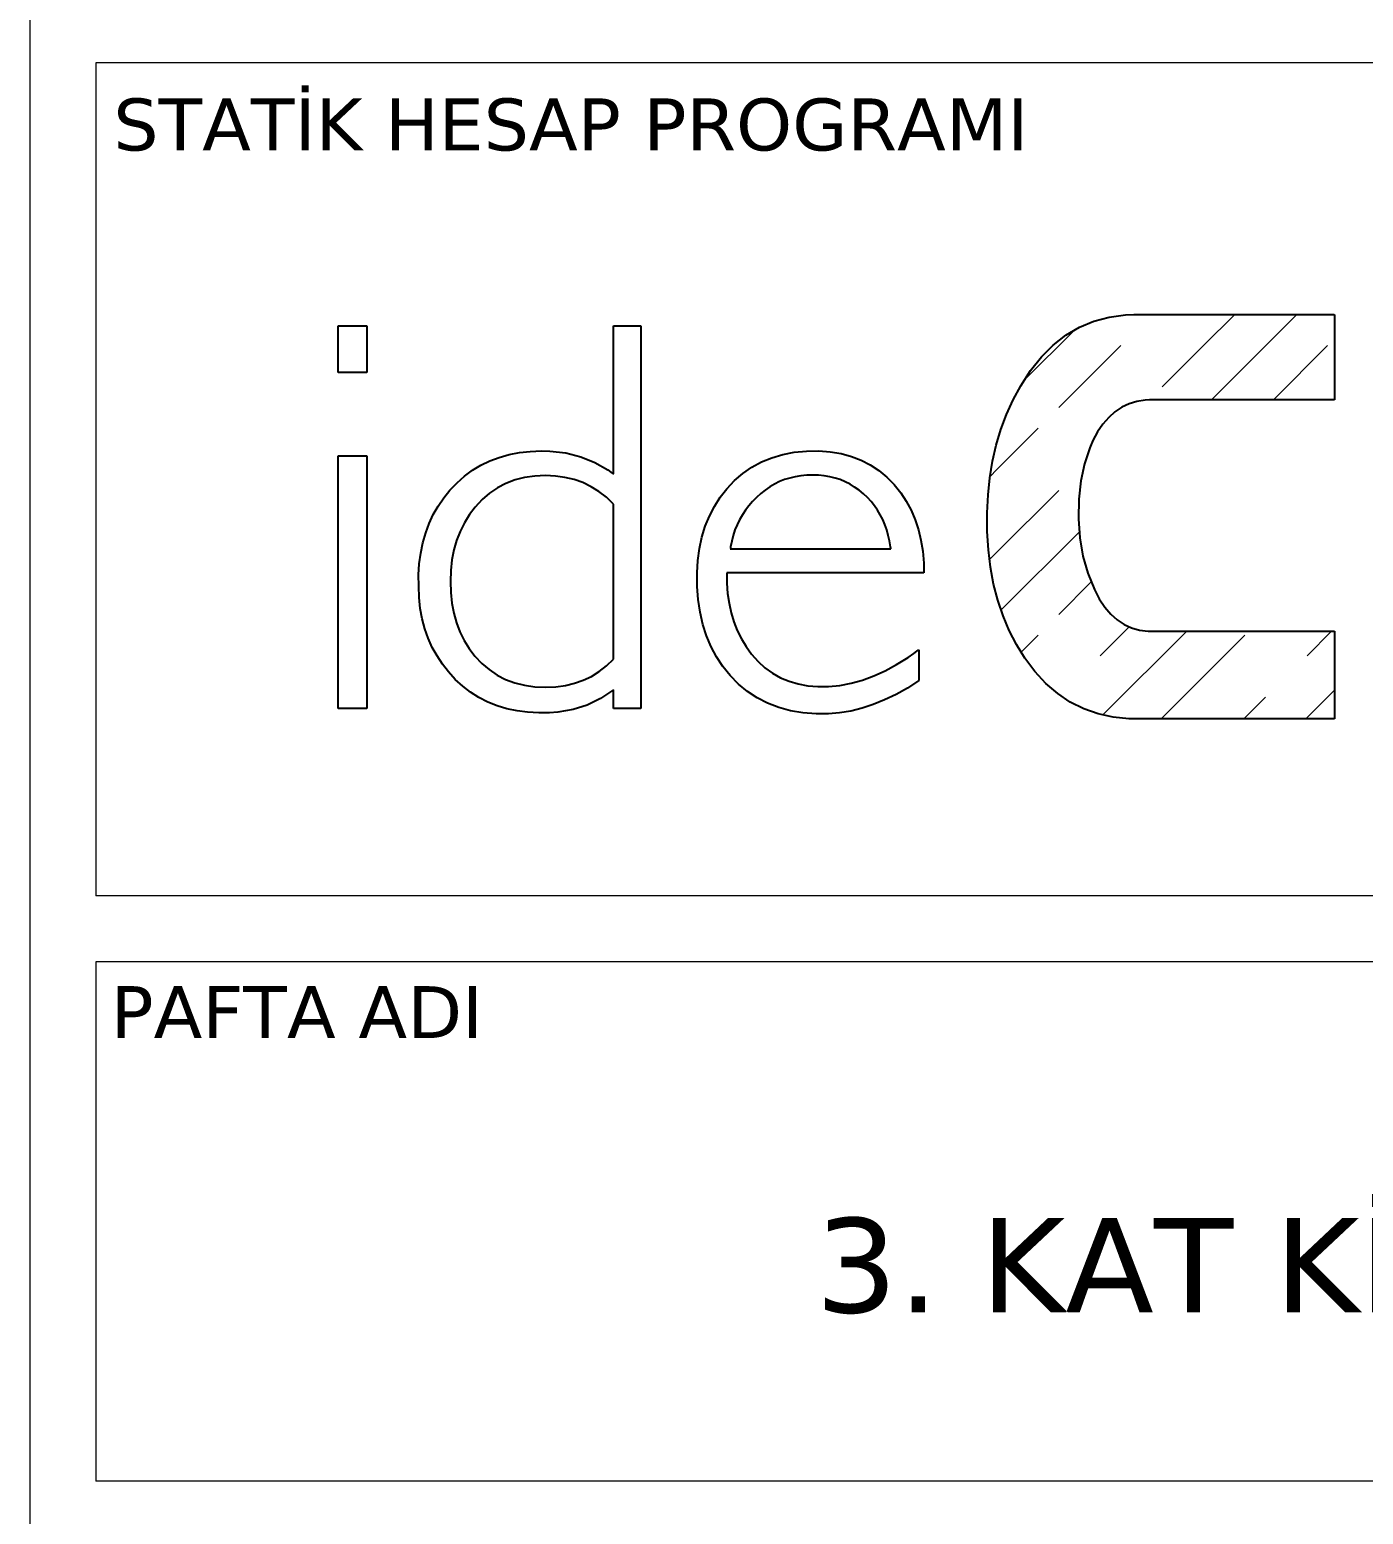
# Model space of a CAD drawing. Header units: millimetres. Extents: x 2232 to 85269, y -3593 to 5869.
# Drawn here: x 67025.8 to 67146.7, y -1576.9 to -1442.3 of the extents above; entities that cross this region are included whole.
import ezdxf

# ---------------------------------------------------------------- set-up
doc = ezdxf.new("R2010")
doc.units = ezdxf.units.MM
doc.layers.add('Standart', color=7, linetype='Continuous')
doc.styles.add('verdana_1_18', font='verdana.ttf', dxfattribs={"height": 0.2})

msp = doc.modelspace()

# ---------------------------------------------------------------- linework, layer by layer
at = {"layer": 'Standart', "color": 250, "linetype": 'Continuous', "lineweight": 5}
for points in [[(67025.84, 96.79), (67025.84, -1747.64)], [(67031.84, -1445.29), (67031.84, -1520.84)], [(67301.84, -1445.29), (67031.84, -1445.29)], [(67301.84, -1520.84), (67031.84, -1520.84)], [(67301.84, -1526.84), (67031.84, -1526.84)], [(67031.84, -1526.84), (67031.84, -1573.94)], [(67301.84, -1573.94), (67031.84, -1573.94)]]:
    msp.add_lwpolyline(points, dxfattribs=at)
at = {"layer": 'Standart', "color": 159, "linetype": 'Continuous', "lineweight": -3}
for points in [[(67121.01, -1469.28), (67122.32, -1468.73)], [(67122.32, -1468.73), (67123.71, -1468.36)], [(67123.71, -1468.36), (67125.18, -1468.16)], [(67125.18, -1468.16), (67125.94, -1468.12)], [(67125.94, -1468.12), (67126.14, -1468.12)], [(67126.14, -1468.12), (67126.2, -1468.12)], [(67126.2, -1468.12), (67126.21, -1468.12)], [(67126.21, -1468.12), (67126.28, -1468.12)], [(67126.28, -1468.12), (67126.44, -1468.12)], [(67126.44, -1468.12), (67126.68, -1468.12)], [(67126.68, -1468.12), (67127.38, -1468.12)], [(67127.38, -1468.12), (67128.33, -1468.12)], [(67128.33, -1468.12), (67129.49, -1468.12)], [(67129.49, -1468.12), (67130.82, -1468.12)], [(67130.82, -1468.12), (67132.27, -1468.12)], [(67132.27, -1468.12), (67138.45, -1468.12)], [(67138.45, -1468.12), (67139.88, -1468.12)], [(67139.88, -1468.12), (67141.17, -1468.12)], [(67141.17, -1468.12), (67142.27, -1468.12)], [(67142.27, -1468.12), (67143.16, -1468.12)], [(67143.16, -1468.12), (67143.78, -1468.12)], [(67143.78, -1468.12), (67143.98, -1468.12)], [(67143.98, -1468.12), (67144.1, -1468.12)], [(67144.1, -1468.12), (67144.12, -1468.15)], [(67144.12, -1468.15), (67144.12, -1468.31)], [(67144.12, -1468.31), (67144.12, -1468.6)], [(67144.12, -1468.6), (67144.12, -1469.01)], [(67053.81, -1473.38), (67053.81, -1469.16)], [(67053.81, -1469.16), (67056.42, -1469.16)], [(67056.42, -1469.16), (67056.42, -1473.38)], [(67078.76, -1469.19), (67078.76, -1469.16)], [(67078.76, -1469.16), (67078.87, -1469.16)], [(67078.76, -1469.4), (67078.76, -1469.19)], [(67078.76, -1469.78), (67078.76, -1469.4)], [(67078.76, -1470.31), (67078.76, -1469.78)], [(67078.76, -1470.97), (67078.76, -1470.31)], [(67078.87, -1469.16), (67079.08, -1469.16)], [(67079.08, -1469.16), (67079.39, -1469.16)], [(67079.39, -1469.16), (67080.12, -1469.16)], [(67080.12, -1469.16), (67080.81, -1469.16)], [(67080.81, -1469.16), (67081.06, -1469.16)], [(67081.06, -1469.16), (67081.21, -1469.16)], [(67081.21, -1469.16), (67081.24, -1469.16)], [(67081.24, -1469.16), (67081.24, -1469.18)], [(67081.24, -1469.18), (67081.24, -1469.32)], [(67081.24, -1469.32), (67081.24, -1469.58)], [(67081.24, -1469.58), (67081.24, -1469.95)], [(67081.24, -1469.95), (67081.24, -1470.44)], [(67118.63, -1470.9), (67119.78, -1470)], [(67119.78, -1470), (67121.01, -1469.28)], [(67144.12, -1469.01), (67144.12, -1469.5)], [(67144.12, -1469.5), (67144.12, -1470.07)], [(67144.12, -1470.07), (67144.12, -1471.36)], [(67078.76, -1471.75), (67078.76, -1470.97)], [(67081.24, -1470.44), (67081.24, -1471.03)], [(67081.24, -1471.03), (67081.24, -1471.72)], [(67117.57, -1471.97), (67118.63, -1470.9)], [(67144.12, -1471.36), (67144.12, -1472.71)], [(67078.76, -1473.56), (67078.76, -1471.75)], [(67081.24, -1471.72), (67081.24, -1472.49)], [(67081.24, -1472.49), (67081.24, -1473.35)], [(67116.58, -1473.21), (67117.57, -1471.97)], [(67144.12, -1472.71), (67144.12, -1473.99)], [(67056.42, -1473.38), (67053.81, -1473.38)], [(67078.76, -1475.56), (67078.76, -1473.56)], [(67081.24, -1473.35), (67081.24, -1474.28)], [(67081.24, -1474.28), (67081.24, -1476.35)], [(67115.69, -1474.59), (67116.58, -1473.21)], [(67144.12, -1473.99), (67144.12, -1474.55)], [(67078.76, -1477.59), (67078.76, -1475.56)], [(67115, -1475.86), (67115.69, -1474.59)], [(67144.12, -1474.55), (67144.12, -1475.04)], [(67144.12, -1475.04), (67144.12, -1475.43)], [(67144.12, -1475.43), (67144.12, -1475.7)], [(67144.12, -1475.7), (67144.12, -1475.85)], [(67081.24, -1476.35), (67081.24, -1478.64)], [(67114.41, -1477.18), (67115, -1475.86)], [(67124.23, -1476.95), (67123.66, -1477.46)], [(67124.85, -1476.54), (67124.23, -1476.95)], [(67125.51, -1476.23), (67124.85, -1476.54)], [(67126.22, -1476.01), (67125.51, -1476.23)], [(67126.97, -1475.89), (67126.22, -1476.01)], [(67127.37, -1475.87), (67126.97, -1475.89)], [(67127.55, -1475.86), (67127.37, -1475.87)], [(67127.6, -1475.86), (67127.55, -1475.86)], [(67127.73, -1475.86), (67127.6, -1475.86)], [(67127.93, -1475.86), (67127.73, -1475.86)], [(67128.54, -1475.86), (67127.93, -1475.86)], [(67129.39, -1475.86), (67128.54, -1475.86)], [(67130.44, -1475.86), (67129.39, -1475.86)], [(67131.65, -1475.86), (67130.44, -1475.86)], [(67132.98, -1475.86), (67131.65, -1475.86)], [(67135.84, -1475.86), (67132.98, -1475.86)], [(67138.7, -1475.86), (67135.84, -1475.86)], [(67140.03, -1475.86), (67138.7, -1475.86)], [(67141.24, -1475.86), (67140.03, -1475.86)], [(67142.29, -1475.86), (67141.24, -1475.86)], [(67143.14, -1475.86), (67142.29, -1475.86)], [(67143.75, -1475.86), (67143.14, -1475.86)], [(67143.95, -1475.86), (67143.75, -1475.86)], [(67144.08, -1475.86), (67143.95, -1475.86)], [(67144.12, -1475.85), (67144.08, -1475.86)], [(67078.76, -1479.47), (67078.76, -1477.59)], [(67113.89, -1478.54), (67114.41, -1477.18)], [(67123.13, -1478.07), (67122.65, -1478.77)], [(67123.66, -1477.46), (67123.13, -1478.07)], [(67078.76, -1480.3), (67078.76, -1479.47)], [(67081.24, -1478.64), (67081.24, -1481.1)], [(67113.47, -1479.96), (67113.89, -1478.54)], [(67122.23, -1479.54), (67121.94, -1480.21)], [(67122.65, -1478.77), (67122.23, -1479.54)], [(67053.81, -1503.86), (67053.81, -1480.94)], [(67053.81, -1480.94), (67056.42, -1480.94)], [(67056.42, -1480.94), (67056.42, -1503.86)], [(67067.56, -1481.4), (67068.41, -1481.08)], [(67068.41, -1481.08), (67069.3, -1480.83)], [(67069.3, -1480.83), (67070.24, -1480.65)], [(67070.24, -1480.65), (67071.21, -1480.54)], [(67071.21, -1480.54), (67072.23, -1480.5)], [(67072.23, -1480.5), (67073.01, -1480.52)], [(67073.01, -1480.52), (67074.44, -1480.68)], [(67074.44, -1480.68), (67075.8, -1481.02)], [(67075.8, -1481.02), (67077.06, -1481.53)], [(67078.76, -1481.04), (67078.76, -1480.3)], [(67078.76, -1481.66), (67078.76, -1481.04)], [(67081.24, -1481.1), (67081.24, -1483.68)], [(67092.19, -1481.49), (67093.12, -1481.11)], [(67093.12, -1481.11), (67094.11, -1480.82)], [(67094.11, -1480.82), (67095.15, -1480.62)], [(67095.15, -1480.62), (67096.25, -1480.52)], [(67096.25, -1480.52), (67097.37, -1480.5)], [(67097.37, -1480.5), (67098.41, -1480.58)], [(67098.41, -1480.58), (67099.4, -1480.74)], [(67099.4, -1480.74), (67100.34, -1480.99)], [(67100.34, -1480.99), (67101.22, -1481.32)], [(67113.13, -1481.42), (67113.47, -1479.96)], [(67121.94, -1480.21), (67121.46, -1481.65)], [(67065.26, -1482.78), (67065.98, -1482.25)], [(67065.98, -1482.25), (67066.75, -1481.79)], [(67066.75, -1481.79), (67067.56, -1481.4)], [(67077.06, -1481.53), (67078.24, -1482.21)], [(67078.24, -1482.21), (67078.53, -1482.41)], [(67078.53, -1482.41), (67078.66, -1482.51)], [(67078.76, -1482.13), (67078.76, -1481.66)], [(67078.76, -1482.45), (67078.76, -1482.13)], [(67078.76, -1482.58), (67078.76, -1482.45)], [(67090.5, -1482.53), (67091.32, -1481.96)], [(67091.32, -1481.96), (67092.19, -1481.49)], [(67101.22, -1481.32), (67102.05, -1481.75)], [(67102.05, -1481.75), (67102.83, -1482.26)], [(67102.83, -1482.26), (67103.55, -1482.86)], [(67112.88, -1482.93), (67113.13, -1481.42)], [(67121.46, -1481.65), (67121.13, -1483.2)], [(67063.94, -1484.05), (67064.58, -1483.38)], [(67064.58, -1483.38), (67065.26, -1482.78)], [(67069.02, -1483.44), (67068.25, -1483.84)], [(67069.84, -1483.13), (67069.02, -1483.44)], [(67070.71, -1482.91), (67069.84, -1483.13)], [(67071.64, -1482.77), (67070.71, -1482.91)], [(67072.61, -1482.73), (67071.64, -1482.77)], [(67073.51, -1482.77), (67072.61, -1482.73)], [(67074.37, -1482.89), (67073.51, -1482.77)], [(67075.19, -1483.09), (67074.37, -1482.89)], [(67075.98, -1483.37), (67075.19, -1483.09)], [(67076.73, -1483.74), (67075.98, -1483.37)], [(67077.45, -1484.18), (67076.73, -1483.74)], [(67078.66, -1482.51), (67078.73, -1482.56)], [(67078.73, -1482.56), (67078.76, -1482.58)], [(67081.24, -1483.68), (67081.24, -1488.94)], [(67089.04, -1483.92), (67089.74, -1483.18)], [(67089.74, -1483.18), (67090.5, -1482.53)], [(67092.93, -1483.75), (67092.52, -1484.04)], [(67093.37, -1483.5), (67092.93, -1483.75)], [(67093.82, -1483.28), (67093.37, -1483.5)], [(67094.28, -1483.1), (67093.82, -1483.28)], [(67094.76, -1482.95), (67094.28, -1483.1)], [(67095.25, -1482.83), (67094.76, -1482.95)], [(67095.75, -1482.75), (67095.25, -1482.83)], [(67096.28, -1482.7), (67095.75, -1482.75)], [(67096.81, -1482.68), (67096.28, -1482.7)], [(67097.35, -1482.7), (67096.81, -1482.68)], [(67097.87, -1482.75), (67097.35, -1482.7)], [(67098.37, -1482.83), (67097.87, -1482.75)], [(67098.86, -1482.95), (67098.37, -1482.83)], [(67099.33, -1483.1), (67098.86, -1482.95)], [(67099.78, -1483.29), (67099.33, -1483.1)], [(67100.21, -1483.51), (67099.78, -1483.29)], [(67100.63, -1483.77), (67100.21, -1483.51)], [(67101.04, -1484.06), (67100.63, -1483.77)], [(67103.55, -1482.86), (67104.22, -1483.55)], [(67104.22, -1483.55), (67104.81, -1484.28)], [(67112.72, -1484.49), (67112.88, -1482.93)], [(67121.13, -1483.2), (67120.95, -1484.87)], [(67062.87, -1485.49), (67063.38, -1484.75)], [(67063.38, -1484.75), (67063.94, -1484.05)], [(67066.86, -1484.91), (67066.24, -1485.58)], [(67067.53, -1484.33), (67066.86, -1484.91)], [(67068.25, -1483.84), (67067.53, -1484.33)], [(67078.12, -1484.7), (67077.45, -1484.18)], [(67078.76, -1485.31), (67078.12, -1484.7)], [(67087.91, -1485.52), (67088.44, -1484.7)], [(67088.44, -1484.7), (67089.04, -1483.92)], [(67091.36, -1485.08), (67091.03, -1485.46)], [(67091.73, -1484.71), (67091.36, -1485.08)], [(67092.11, -1484.36), (67091.73, -1484.71)], [(67092.52, -1484.04), (67092.11, -1484.36)], [(67101.42, -1484.38), (67101.04, -1484.06)], [(67101.79, -1484.73), (67101.42, -1484.38)], [(67102.12, -1485.09), (67101.79, -1484.73)], [(67102.42, -1485.47), (67102.12, -1485.09)], [(67104.81, -1484.28), (67105.31, -1485.05)], [(67105.31, -1485.05), (67105.75, -1485.87)], [(67112.64, -1486.1), (67112.72, -1484.49)], [(67120.95, -1484.87), (67120.93, -1486.65)], [(67062.05, -1487.08), (67062.43, -1486.26)], [(67062.43, -1486.26), (67062.87, -1485.49)], [(67065.71, -1486.27), (67065.25, -1487.01)], [(67066.24, -1485.58), (67065.71, -1486.27)], [(67078.76, -1485.35), (67078.76, -1485.31)], [(67078.76, -1485.47), (67078.76, -1485.35)], [(67078.76, -1485.66), (67078.76, -1485.47)], [(67078.76, -1485.91), (67078.76, -1485.66)], [(67078.76, -1486.23), (67078.76, -1485.91)], [(67078.76, -1486.61), (67078.76, -1486.23)], [(67087.09, -1487.33), (67087.46, -1486.4)], [(67087.46, -1486.4), (67087.91, -1485.52)], [(67090.45, -1486.29), (67090.2, -1486.73)], [(67090.72, -1485.87), (67090.45, -1486.29)], [(67091.03, -1485.46), (67090.72, -1485.87)], [(67102.7, -1485.87), (67102.42, -1485.47)], [(67102.95, -1486.29), (67102.7, -1485.87)], [(67103.17, -1486.72), (67102.95, -1486.29)], [(67105.75, -1485.87), (67106.12, -1486.73)], [(67112.65, -1487.79), (67112.64, -1486.1)], [(67061.74, -1487.93), (67062.05, -1487.08)], [(67064.86, -1487.79), (67064.54, -1488.61)], [(67065.25, -1487.01), (67064.86, -1487.79)], [(67078.76, -1487.04), (67078.76, -1486.61)], [(67078.76, -1487.51), (67078.76, -1487.04)], [(67078.76, -1488.58), (67078.76, -1487.51)], [(67086.79, -1488.31), (67087.09, -1487.33)], [(67089.78, -1487.66), (67089.62, -1488.15)], [(67089.98, -1487.19), (67089.78, -1487.66)], [(67090.2, -1486.73), (67089.98, -1487.19)], [(67103.37, -1487.18), (67103.17, -1486.72)], [(67103.54, -1487.65), (67103.37, -1487.18)], [(67103.68, -1488.15), (67103.54, -1487.65)], [(67106.12, -1486.73), (67106.42, -1487.64)], [(67106.42, -1487.64), (67106.64, -1488.6)], [(67112.75, -1489.45), (67112.65, -1487.79)], [(67120.93, -1486.65), (67121.05, -1488.39)], [(67061.29, -1489.76), (67061.48, -1488.82)], [(67061.48, -1488.82), (67061.74, -1487.93)], [(67064.54, -1488.61), (67064.3, -1489.47)], [(67078.76, -1489.77), (67078.76, -1488.58)], [(67081.24, -1488.94), (67081.24, -1491.53)], [(67086.57, -1489.34), (67086.79, -1488.31)], [(67089.38, -1489.19), (67089.36, -1489.33)], [(67089.49, -1488.67), (67089.38, -1489.19)], [(67089.62, -1488.15), (67089.49, -1488.67)], [(67103.79, -1488.66), (67103.68, -1488.15)], [(67103.88, -1489.19), (67103.79, -1488.66)], [(67103.9, -1489.33), (67103.88, -1489.19)], [(67106.64, -1488.6), (67106.8, -1489.6)], [(67121.05, -1488.39), (67121.33, -1490.04)], [(67061.16, -1490.73), (67061.29, -1489.76)], [(67064.12, -1490.38), (67064.02, -1491.33)], [(67064.3, -1489.47), (67064.12, -1490.38)], [(67078.76, -1491.04), (67078.76, -1489.77)], [(67086.35, -1491.56), (67086.42, -1490.43)], [(67086.42, -1490.43), (67086.57, -1489.34)], [(67089.36, -1489.33), (67089.35, -1489.37)], [(67089.35, -1489.37), (67089.37, -1489.37)], [(67089.35, -1489.37), (67089.35, -1489.37)], [(67089.35, -1489.37), (67089.35, -1489.37)], [(67089.35, -1489.37), (67089.35, -1489.37)], [(67089.35, -1489.37), (67089.35, -1489.37)], [(67089.37, -1489.37), (67089.44, -1489.37)], [(67089.44, -1489.37), (67089.55, -1489.37)], [(67089.55, -1489.37), (67089.71, -1489.37)], [(67089.71, -1489.37), (67089.9, -1489.37)], [(67089.9, -1489.37), (67090.13, -1489.37)], [(67090.13, -1489.37), (67090.4, -1489.37)], [(67090.4, -1489.37), (67090.69, -1489.37)], [(67090.69, -1489.37), (67091.37, -1489.37)], [(67091.37, -1489.37), (67092.16, -1489.37)], [(67092.16, -1489.37), (67093.02, -1489.37)], [(67093.02, -1489.37), (67093.95, -1489.37)], [(67093.95, -1489.37), (67094.93, -1489.37)], [(67094.93, -1489.37), (67095.95, -1489.37)], [(67095.95, -1489.37), (67097.98, -1489.37)], [(67097.98, -1489.37), (67098.98, -1489.37)], [(67098.98, -1489.37), (67099.93, -1489.37)], [(67099.93, -1489.37), (67100.82, -1489.37)], [(67100.82, -1489.37), (67101.63, -1489.37)], [(67101.63, -1489.37), (67102.35, -1489.37)], [(67102.35, -1489.37), (67102.66, -1489.37)], [(67102.66, -1489.37), (67102.95, -1489.37)], [(67102.95, -1489.37), (67103.2, -1489.37)], [(67103.2, -1489.37), (67103.42, -1489.37)], [(67103.42, -1489.37), (67103.6, -1489.37)], [(67103.6, -1489.37), (67103.74, -1489.37)], [(67103.74, -1489.37), (67103.84, -1489.37)], [(67103.84, -1489.37), (67103.89, -1489.37)], [(67103.89, -1489.37), (67103.9, -1489.37)], [(67103.9, -1489.37), (67103.9, -1489.33)], [(67106.8, -1489.6), (67106.89, -1490.66)], [(67112.94, -1491.05), (67112.75, -1489.45)], [(67121.33, -1490.04), (67121.76, -1491.59)], [(67061.09, -1491.74), (67061.16, -1490.73)], [(67061.14, -1493.8), (67061.09, -1491.74)], [(67064.02, -1491.33), (67063.98, -1492.33)], [(67078.76, -1492.35), (67078.76, -1491.04)], [(67081.24, -1491.53), (67081.24, -1494.01)], [(67086.36, -1492.78), (67086.35, -1491.56)], [(67089.09, -1491.56), (67089.03, -1491.56)], [(67089.03, -1491.56), (67089.03, -1491.56)], [(67089.03, -1491.56), (67089.03, -1491.57)], [(67089.03, -1491.57), (67089.03, -1491.64)], [(67089.03, -1491.64), (67089.03, -1491.81)], [(67089.03, -1491.81), (67089.03, -1491.83)], [(67089.03, -1491.83), (67089.03, -1491.83)], [(67089.03, -1491.83), (67089.03, -1491.83)], [(67089.03, -1491.83), (67089.03, -1491.87)], [(67089.03, -1491.87), (67089.03, -1491.99)], [(67089.24, -1491.56), (67089.09, -1491.56)], [(67089.47, -1491.56), (67089.24, -1491.56)], [(67089.77, -1491.56), (67089.47, -1491.56)], [(67090.14, -1491.56), (67089.77, -1491.56)], [(67090.58, -1491.56), (67090.14, -1491.56)], [(67091.08, -1491.56), (67090.58, -1491.56)], [(67091.63, -1491.56), (67091.08, -1491.56)], [(67092.22, -1491.56), (67091.63, -1491.56)], [(67093.54, -1491.56), (67092.22, -1491.56)], [(67094.98, -1491.56), (67093.54, -1491.56)], [(67096.5, -1491.56), (67094.98, -1491.56)], [(67099.63, -1491.56), (67096.5, -1491.56)], [(67101.15, -1491.56), (67099.63, -1491.56)], [(67102.58, -1491.56), (67101.15, -1491.56)], [(67103.87, -1491.56), (67102.58, -1491.56)], [(67104.46, -1491.56), (67103.87, -1491.56)], [(67104.99, -1491.56), (67104.46, -1491.56)], [(67105.47, -1491.56), (67104.99, -1491.56)], [(67105.89, -1491.56), (67105.47, -1491.56)], [(67106.25, -1491.56), (67105.89, -1491.56)], [(67106.53, -1491.56), (67106.25, -1491.56)], [(67106.74, -1491.56), (67106.53, -1491.56)], [(67106.87, -1491.56), (67106.74, -1491.56)], [(67106.91, -1491.56), (67106.87, -1491.56)], [(67106.89, -1490.66), (67106.9, -1491.2)], [(67106.9, -1491.2), (67106.91, -1491.46)], [(67106.91, -1491.46), (67106.91, -1491.46)], [(67106.91, -1491.46), (67106.91, -1491.51)], [(67106.91, -1491.51), (67106.91, -1491.56)], [(67113.23, -1492.58), (67112.94, -1491.05)], [(67121.76, -1491.59), (67122.36, -1493.07)], [(67063.98, -1492.33), (67064.01, -1493.33)], [(67078.76, -1493.66), (67078.76, -1492.35)], [(67086.45, -1493.98), (67086.36, -1492.78)], [(67089.03, -1491.99), (67089.04, -1492.48)], [(67089.04, -1492.48), (67089.11, -1493.41)], [(67113.61, -1494.04), (67113.23, -1492.58)], [(67122.36, -1493.07), (67122.81, -1493.91)], [(67061.25, -1494.78), (67061.14, -1493.8)], [(67064.01, -1493.33), (67064.12, -1494.29)], [(67064.12, -1494.29), (67064.29, -1495.21)], [(67078.76, -1494.94), (67078.76, -1493.66)], [(67081.24, -1494.01), (67081.24, -1496.33)], [(67086.62, -1495.13), (67086.45, -1493.98)], [(67089.11, -1493.41), (67089.24, -1494.31)], [(67089.24, -1494.31), (67089.43, -1495.18)], [(67114.08, -1495.45), (67113.61, -1494.04)], [(67122.81, -1493.91), (67123.3, -1494.65)], [(67061.43, -1495.72), (67061.25, -1494.78)], [(67061.67, -1496.62), (67061.43, -1495.72)], [(67064.29, -1495.21), (67064.54, -1496.08)], [(67078.76, -1496.13), (67078.76, -1494.94)], [(67086.87, -1496.23), (67086.62, -1495.13)], [(67089.43, -1495.18), (67089.68, -1496)], [(67114.64, -1496.79), (67114.08, -1495.45)], [(67123.3, -1494.65), (67123.84, -1495.29)], [(67123.84, -1495.29), (67124.43, -1495.81)], [(67124.43, -1495.81), (67125.06, -1496.23)], [(67061.98, -1497.48), (67061.67, -1496.62)], [(67064.54, -1496.08), (67064.85, -1496.9)], [(67064.85, -1496.9), (67065.24, -1497.68)], [(67078.76, -1497.19), (67078.76, -1496.13)], [(67078.76, -1497.67), (67078.76, -1497.19)], [(67081.24, -1496.33), (67081.24, -1498.44)], [(67087.21, -1497.27), (67086.87, -1496.23)], [(67087.62, -1498.25), (67087.21, -1497.27)], [(67089.68, -1496), (67089.99, -1496.78)], [(67089.99, -1496.78), (67090.36, -1497.53)], [(67115.3, -1498.06), (67114.64, -1496.79)], [(67125.06, -1496.23), (67125.74, -1496.54)], [(67125.74, -1496.54), (67126.46, -1496.74)], [(67126.46, -1496.74), (67127.23, -1496.84)], [(67127.23, -1496.84), (67127.43, -1496.85)], [(67127.43, -1496.85), (67127.53, -1496.85)], [(67127.53, -1496.85), (67127.56, -1496.85)], [(67127.56, -1496.85), (67127.63, -1496.85)], [(67127.63, -1496.85), (67127.79, -1496.85)], [(67127.79, -1496.85), (67128.31, -1496.85)], [(67128.31, -1496.85), (67129.08, -1496.85)], [(67129.08, -1496.85), (67130.07, -1496.85)], [(67130.07, -1496.85), (67131.23, -1496.85)], [(67131.23, -1496.85), (67132.52, -1496.85)], [(67132.52, -1496.85), (67133.91, -1496.85)], [(67133.91, -1496.85), (67136.81, -1496.85)], [(67136.81, -1496.85), (67139.6, -1496.85)], [(67139.6, -1496.85), (67140.85, -1496.85)], [(67140.85, -1496.85), (67141.96, -1496.85)], [(67141.96, -1496.85), (67142.88, -1496.85)], [(67142.88, -1496.85), (67143.57, -1496.85)], [(67143.57, -1496.85), (67144, -1496.85)], [(67144, -1496.85), (67144.1, -1496.85)], [(67144.1, -1496.85), (67144.12, -1496.85)], [(67144.12, -1496.85), (67144.12, -1496.95)], [(67144.12, -1496.95), (67144.12, -1497.19)], [(67144.12, -1497.19), (67144.12, -1497.56)], [(67062.34, -1498.31), (67061.98, -1497.48)], [(67062.77, -1499.09), (67062.34, -1498.31)], [(67065.24, -1497.68), (67065.69, -1498.41)], [(67065.69, -1498.41), (67066.21, -1499.1)], [(67078.76, -1498.09), (67078.76, -1497.67)], [(67078.76, -1498.47), (67078.76, -1498.09)], [(67078.76, -1498.79), (67078.76, -1498.47)], [(67081.24, -1498.44), (67081.24, -1499.39)], [(67088.11, -1499.17), (67087.62, -1498.25)], [(67090.36, -1497.53), (67090.79, -1498.24)], [(67090.79, -1498.24), (67091.28, -1498.92)], [(67106.27, -1498.67), (67106.4, -1498.57)], [(67106.4, -1498.57), (67106.46, -1498.53)], [(67106.46, -1498.53), (67106.46, -1498.53)], [(67106.46, -1498.53), (67106.46, -1498.56)], [(67106.46, -1498.56), (67106.46, -1498.65)], [(67116.05, -1499.28), (67115.3, -1498.06)], [(67144.12, -1497.56), (67144.12, -1498.02)], [(67144.12, -1498.02), (67144.12, -1499.19)], [(67063.25, -1499.84), (67062.77, -1499.09)], [(67063.8, -1500.54), (67063.25, -1499.84)], [(67066.21, -1499.1), (67066.83, -1499.76)], [(67066.83, -1499.76), (67067.49, -1500.33)], [(67078.14, -1499.99), (67078.76, -1499.39)], [(67078.76, -1499.05), (67078.76, -1498.79)], [(67078.76, -1499.24), (67078.76, -1499.05)], [(67078.76, -1499.35), (67078.76, -1499.24)], [(67078.76, -1499.39), (67078.76, -1499.35)], [(67078.76, -1499.39), (67078.76, -1499.39)], [(67081.24, -1499.39), (67081.24, -1500.28)], [(67088.69, -1500.05), (67088.11, -1499.17)], [(67091.28, -1498.92), (67091.87, -1499.58)], [(67091.87, -1499.58), (67092.5, -1500.16)], [(67103.39, -1500.43), (67104.43, -1499.87)], [(67104.43, -1499.87), (67105.48, -1499.22)], [(67105.48, -1499.22), (67106, -1498.86)], [(67106, -1498.86), (67106.27, -1498.67)], [(67106.46, -1498.65), (67106.46, -1498.94)], [(67106.46, -1498.94), (67106.46, -1499.35)], [(67106.46, -1499.35), (67106.46, -1500.32)], [(67116.97, -1500.51), (67116.05, -1499.28)], [(67144.12, -1499.19), (67144.12, -1501.93)], [(67064.42, -1501.22), (67063.8, -1500.54)], [(67065.1, -1501.84), (67064.42, -1501.22)], [(67067.49, -1500.33), (67068.22, -1500.82)], [(67068.22, -1500.82), (67068.99, -1501.22)], [(67068.99, -1501.22), (67069.82, -1501.53)], [(67075.24, -1501.57), (67076.03, -1501.29)], [(67076.03, -1501.29), (67076.78, -1500.94)], [(67076.78, -1500.94), (67077.48, -1500.5)], [(67077.48, -1500.5), (67078.14, -1499.99)], [(67081.24, -1500.28), (67081.24, -1501.08)], [(67081.24, -1501.08), (67081.24, -1501.79)], [(67089.35, -1500.86), (67088.69, -1500.05)], [(67090.1, -1501.64), (67089.35, -1500.86)], [(67092.5, -1500.16), (67093.18, -1500.65)], [(67093.18, -1500.65), (67093.91, -1501.06)], [(67093.91, -1501.06), (67094.68, -1501.39)], [(67100.3, -1501.56), (67101.33, -1501.28)], [(67101.33, -1501.28), (67102.36, -1500.9)], [(67102.36, -1500.9), (67103.39, -1500.43)], [(67106.46, -1500.32), (67106.46, -1500.76)], [(67106.46, -1500.76), (67106.46, -1501.11)], [(67106.46, -1501.11), (67106.46, -1501.3)], [(67106.46, -1501.3), (67106.46, -1501.33)], [(67117.97, -1501.58), (67116.97, -1500.51)], [(67065.81, -1502.38), (67065.1, -1501.84)], [(67066.57, -1502.86), (67065.81, -1502.38)], [(67069.82, -1501.53), (67070.69, -1501.75)], [(67070.69, -1501.75), (67071.63, -1501.88)], [(67071.63, -1501.88), (67072.61, -1501.92)], [(67072.61, -1501.92), (67073.53, -1501.88)], [(67073.53, -1501.88), (67074.41, -1501.77)], [(67074.41, -1501.77), (67075.24, -1501.57)], [(67078.76, -1502.17), (67077.59, -1502.95)], [(67078.76, -1502.24), (67078.76, -1502.17)], [(67078.76, -1502.17), (67078.76, -1502.17)], [(67078.76, -1502.17), (67078.76, -1502.17)], [(67078.76, -1502.38), (67078.76, -1502.24)], [(67078.76, -1502.82), (67078.76, -1502.38)], [(67081.24, -1501.79), (67081.24, -1502.41)], [(67081.24, -1502.41), (67081.24, -1502.93)], [(67090.92, -1502.32), (67090.1, -1501.64)], [(67091.8, -1502.9), (67090.92, -1502.32)], [(67094.68, -1501.39), (67095.5, -1501.63)], [(67095.5, -1501.63), (67096.37, -1501.79)], [(67096.37, -1501.79), (67097.28, -1501.87)], [(67097.28, -1501.87), (67098.26, -1501.86)], [(67098.26, -1501.86), (67099.28, -1501.76)], [(67099.28, -1501.76), (67100.3, -1501.56)], [(67104.39, -1502.58), (67103.35, -1503.08)], [(67105.42, -1502), (67104.39, -1502.58)], [(67106.46, -1501.33), (67105.42, -1502)], [(67106.46, -1501.33), (67106.46, -1501.33)], [(67119.04, -1502.5), (67117.97, -1501.58)], [(67120.18, -1503.27), (67119.04, -1502.5)], [(67144.12, -1501.93), (67144.12, -1503.19)], [(67056.42, -1503.86), (67053.81, -1503.86)], [(67067.37, -1503.27), (67066.57, -1502.86)], [(67068.21, -1503.6), (67067.37, -1503.27)], [(67069.09, -1503.87), (67068.21, -1503.6)], [(67070.02, -1504.07), (67069.09, -1503.87)], [(67075.12, -1503.95), (67073.72, -1504.18)], [(67076.38, -1503.54), (67075.12, -1503.95)], [(67077.59, -1502.95), (67076.38, -1503.54)], [(67078.76, -1503.32), (67078.76, -1502.82)], [(67078.76, -1503.73), (67078.76, -1503.32)], [(67078.76, -1503.83), (67078.76, -1503.73)], [(67078.77, -1503.86), (67078.76, -1503.83)], [(67078.88, -1503.86), (67078.77, -1503.86)], [(67079.1, -1503.86), (67078.88, -1503.86)], [(67079.77, -1503.86), (67079.1, -1503.86)], [(67080.51, -1503.86), (67079.77, -1503.86)], [(67080.83, -1503.86), (67080.51, -1503.86)], [(67081.08, -1503.86), (67080.83, -1503.86)], [(67081.22, -1503.86), (67081.08, -1503.86)], [(67081.24, -1503.86), (67081.22, -1503.86)], [(67081.24, -1502.93), (67081.24, -1503.34)], [(67081.24, -1503.34), (67081.24, -1503.64)], [(67081.24, -1503.64), (67081.24, -1503.81)], [(67081.24, -1503.81), (67081.24, -1503.86)], [(67092.74, -1503.38), (67091.8, -1502.9)], [(67093.75, -1503.77), (67092.74, -1503.38)], [(67094.81, -1504.06), (67093.75, -1503.77)], [(67101.3, -1503.83), (67100.28, -1504.09)], [(67102.32, -1503.5), (67101.3, -1503.83)], [(67103.35, -1503.08), (67102.32, -1503.5)], [(67121.4, -1503.88), (67120.18, -1503.27)], [(67122.7, -1504.34), (67121.4, -1503.88)], [(67144.12, -1503.19), (67144.12, -1503.73)], [(67144.12, -1503.73), (67144.12, -1504.18)], [(67070.98, -1504.19), (67070.02, -1504.07)], [(67071.99, -1504.25), (67070.98, -1504.19)], [(67072.25, -1504.25), (67071.99, -1504.25)], [(67072.39, -1504.25), (67072.25, -1504.25)], [(67072.59, -1504.25), (67072.39, -1504.25)], [(67072.97, -1504.24), (67072.59, -1504.25)], [(67073.72, -1504.18), (67072.97, -1504.24)], [(67095.94, -1504.25), (67094.81, -1504.06)], [(67097.13, -1504.34), (67095.94, -1504.25)], [(67097.74, -1504.35), (67097.13, -1504.34)], [(67098.25, -1504.34), (67097.74, -1504.35)], [(67099.26, -1504.26), (67098.25, -1504.34)], [(67100.28, -1504.09), (67099.26, -1504.26)], [(67124.06, -1504.64), (67122.7, -1504.34)], [(67125.5, -1504.79), (67124.06, -1504.64)], [(67126.2, -1504.8), (67125.5, -1504.79)], [(67126.26, -1504.8), (67126.2, -1504.8)], [(67126.4, -1504.8), (67126.26, -1504.8)], [(67126.63, -1504.8), (67126.4, -1504.8)], [(67126.93, -1504.8), (67126.63, -1504.8)], [(67127.73, -1504.8), (67126.93, -1504.8)], [(67128.77, -1504.8), (67127.73, -1504.8)], [(67130, -1504.8), (67128.77, -1504.8)], [(67131.39, -1504.8), (67130, -1504.8)], [(67132.88, -1504.8), (67131.39, -1504.8)], [(67136, -1504.8), (67132.88, -1504.8)], [(67139.04, -1504.8), (67136, -1504.8)], [(67140.41, -1504.8), (67139.04, -1504.8)], [(67141.63, -1504.8), (67140.41, -1504.8)], [(67142.66, -1504.8), (67141.63, -1504.8)], [(67143.44, -1504.8), (67142.66, -1504.8)], [(67143.73, -1504.8), (67143.44, -1504.8)], [(67143.95, -1504.8), (67143.73, -1504.8)], [(67144.08, -1504.8), (67143.95, -1504.8)], [(67144.12, -1504.8), (67144.08, -1504.8)], [(67144.12, -1504.18), (67144.12, -1504.52)], [(67144.12, -1504.52), (67144.12, -1504.74)], [(67144.12, -1504.74), (67144.12, -1504.8)], [(67144.12, -1504.8), (67144.12, -1504.8)], [(67144.12, -1504.8), (67144.12, -1504.8)]]:
    msp.add_lwpolyline(points, dxfattribs=at)
at = {"layer": 'Standart', "color": 1, "linetype": 'Continuous', "lineweight": 5}
for points in [[(67132.26, -1470.94), (67135.09, -1468.12)], [(67132.97, -1475.86), (67140.71, -1468.12)], [(67116.04, -1474.04), (67120.49, -1469.59)], [(67119.14, -1476.57), (67124.76, -1470.94)], [(67128.51, -1474.69), (67132.26, -1470.94)], [(67138.59, -1475.86), (67143.51, -1470.94)], [(67113.51, -1482.19), (67117.26, -1478.44)], [(67112.9, -1482.8), (67113.51, -1482.19)], [(67113.51, -1489.69), (67119.14, -1484.07)], [(67113.9, -1494.92), (67121.01, -1487.82)], [(67112.86, -1490.35), (67113.51, -1489.69)], [(67119.14, -1495.32), (67122.08, -1492.38)], [(67115.72, -1498.74), (67117.26, -1497.19)], [(67122.89, -1499.07), (67125.52, -1496.44)], [(67123.14, -1504.44), (67130.73, -1496.85)], [(67132.26, -1500.94), (67136.01, -1497.19)], [(67141.64, -1499.07), (67143.86, -1496.85)], [(67128.51, -1504.69), (67132.26, -1500.94)], [(67141.53, -1504.8), (67144.13, -1502.2)], [(67135.9, -1504.8), (67137.89, -1502.82)]]:
    msp.add_lwpolyline(points, dxfattribs=at)

# ---------------------------------------------------------------- texts
at = {"layer": 'Standart', "color": 1, "linetype": 'Continuous', "lineweight": -3, "style": 'verdana_1_18'}
msp.add_text('STATİK HESAP PROGRAMI', height=4.7143, dxfattribs=at).set_placement((67033.42, -1453.24))
at = {"layer": 'Standart', "color": 1, "linetype": 'Continuous', "lineweight": 5, "style": 'verdana_1_18'}
msp.add_text('PAFTA ADI', height=4.714, dxfattribs=at).set_placement((67033.17, -1533.75))
at = {"layer": 'Standart', "color": 254, "linetype": 'Continuous', "lineweight": 5, "style": 'verdana_1_18'}
msp.add_text('3. KAT KİRİŞ DETAYLARI', height=8.5714, dxfattribs=at).set_placement((67097.05, -1558.63))

doc.saveas('drawing.dxf')
